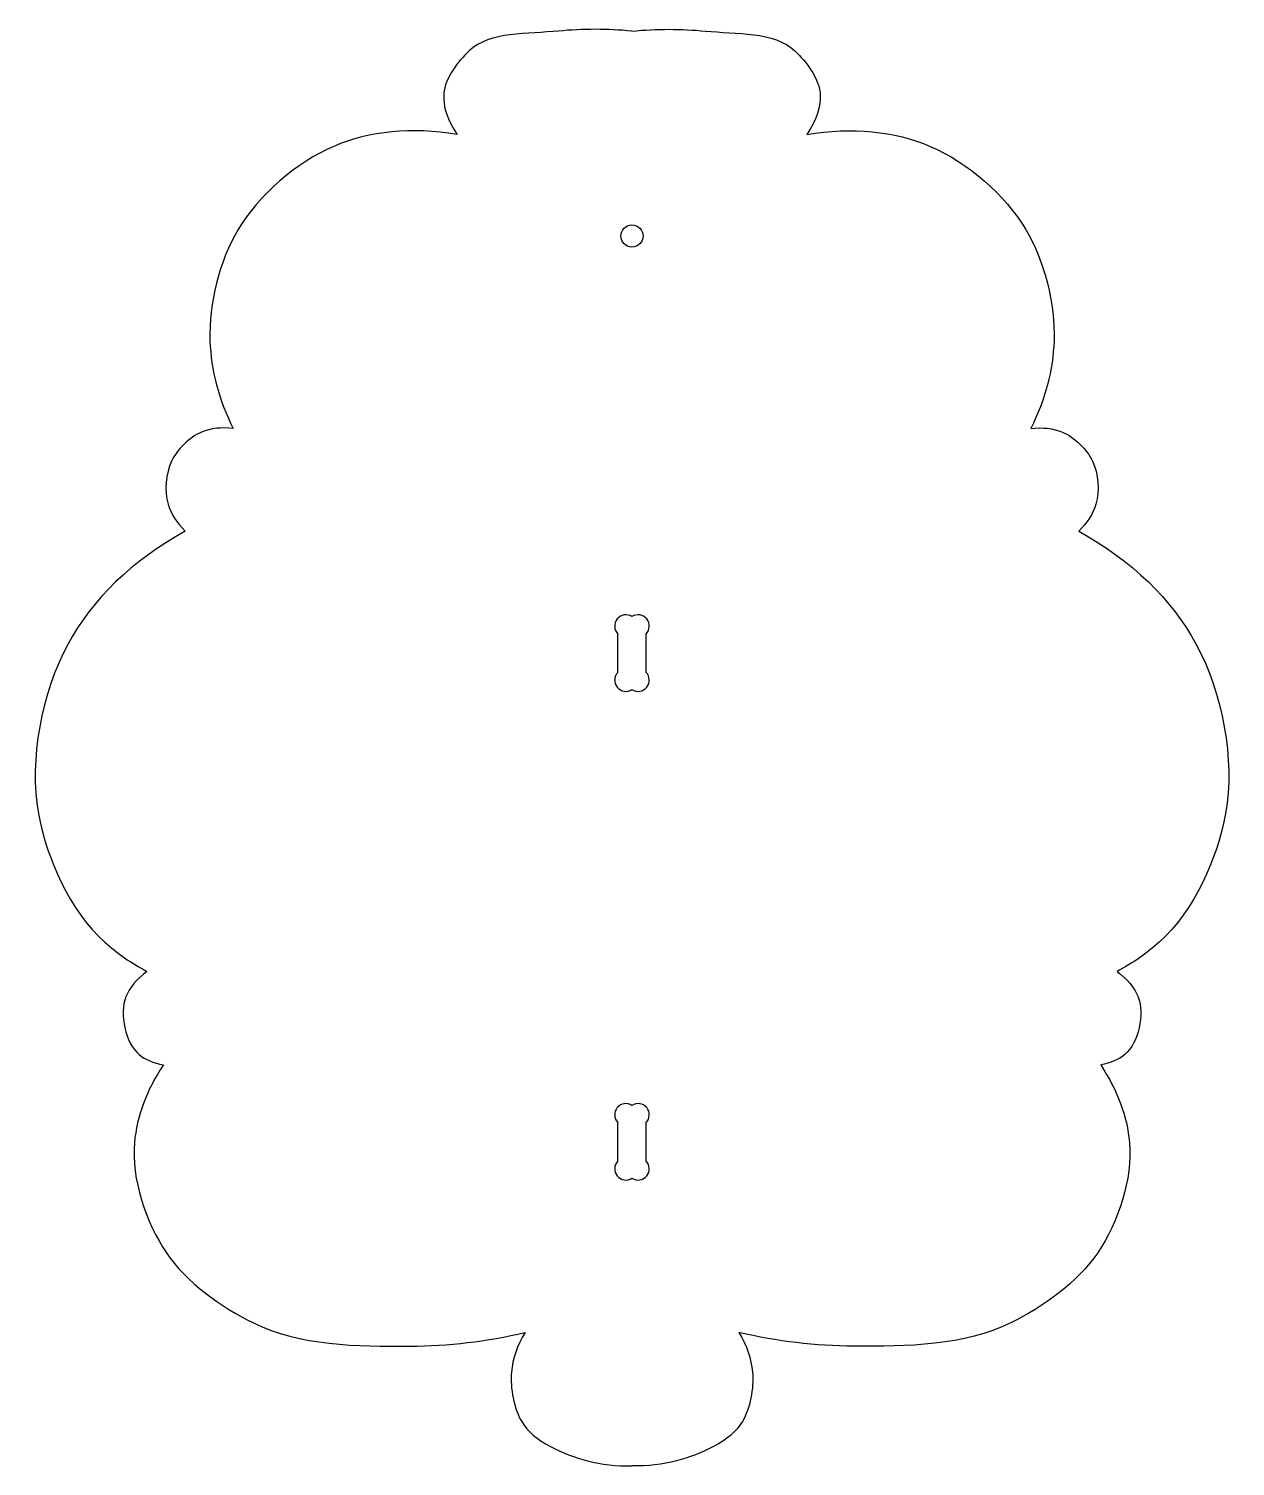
# Model space of a CAD drawing. Header units: millimetres. Extents: x -198 to 283, y -66 to 139.
# Drawn here: x -198.3 to -25.9, y -66.4 to 138.9 of the extents above; entities that cross this region are included whole.
import ezdxf

# ---------------------------------------------------------------- set-up
doc = ezdxf.new("R2010")
doc.units = ezdxf.units.MM
doc.linetypes.add('K5LT32773', pattern=[0])

msp = doc.modelspace()

# ---------------------------------------------------------------- linework, layer by layer
at = {"color": 30, "linetype": 'K5LT32773', "true_color": 0xff8000}
for p, q in [((-114.07, 46.97), (-114.07, 52.48)), ((-110.07, 52.48), (-110.07, 46.97)), ((-114.07, -22.84), (-114.07, -17.33)), ((-110.07, -17.33), (-110.07, -22.84))]:
    msp.add_line(p, q, dxfattribs=at)
msp.add_circle((-112.07, 109.29), 1.59, dxfattribs=at)
for centre, start, end in [((-112.95, 53.6), 56.4451, 225), ((-111.19, 53.6), 315, 123.5549), ((-112.95, 45.84), 135, 303.5549), ((-111.19, 45.84), 236.4451, 45), ((-112.95, -16.21), 56.4451, 225), ((-111.19, -16.21), 315, 123.5549), ((-112.95, -23.96), 135, 303.5549), ((-111.19, -23.96), 236.4451, 45)]:
    msp.add_arc(centre, 1.59, start, end, dxfattribs=at)
for points, knots in [([(-112.07, 138.56), (-115.6, 138.9), (-119.1, 138.9), (-122.57, 138.56), (-126.88, 138.14), (-132.4, 138.52), (-135.34, 135.75), (-136.94, 134.25), (-138.8, 131.78), (-138.96, 129.63), (-139.1, 127.77), (-138.46, 125.82), (-137.04, 123.79)], [0, 0, 0, 0, 1, 1, 1, 2, 2, 2, 3, 3, 3, 4, 4, 4, 4]), ([(-112.07, 138.56), (-108.53, 138.9), (-105.03, 138.9), (-101.57, 138.56), (-97.26, 138.14), (-91.73, 138.52), (-88.8, 135.75), (-87.2, 134.25), (-85.34, 131.78), (-85.18, 129.63), (-85.04, 127.77), (-85.68, 125.82), (-87.1, 123.79)], [0, 0, 0, 0, 1, 1, 1, 2, 2, 2, 3, 3, 3, 4, 4, 4, 4]), ([(-137.04, 123.79), (-143.63, 124.87), (-149.51, 124.3), (-154.69, 122.09), (-159.97, 119.84), (-165.4, 115.16), (-168.35, 110.21), (-171.01, 105.73), (-172.56, 99.61), (-172.37, 94.33), (-172.22, 90.14), (-171.12, 85.96), (-169.05, 81.78)], [0, 0, 0, 0, 1, 1, 1, 2, 2, 2, 3, 3, 3, 4, 4, 4, 4]), ([(-87.1, 123.79), (-80.51, 124.87), (-74.63, 124.3), (-69.45, 122.09), (-64.16, 119.84), (-58.73, 115.16), (-55.79, 110.21), (-53.13, 105.73), (-51.58, 99.61), (-51.77, 94.33), (-51.91, 90.14), (-53.02, 85.96), (-55.09, 81.78)], [0, 0, 0, 0, 1, 1, 1, 2, 2, 2, 3, 3, 3, 4, 4, 4, 4]), ([(-169.05, 81.78), (-170.73, 82), (-172.23, 81.84), (-173.56, 81.29), (-175.31, 80.57), (-177.06, 78.8), (-177.86, 77.11), (-178.68, 75.38), (-178.91, 72.87), (-178.36, 71.01), (-177.94, 69.62), (-177.12, 68.33), (-175.89, 67.14)], [0, 0, 0, 0, 1, 1, 1, 2, 2, 2, 3, 3, 3, 4, 4, 4, 4]), ([(-55.09, 81.78), (-53.41, 82), (-51.9, 81.84), (-50.58, 81.29), (-48.83, 80.57), (-47.08, 78.8), (-46.27, 77.11), (-45.45, 75.38), (-45.23, 72.87), (-45.78, 71.01), (-46.2, 69.62), (-47.02, 68.33), (-48.24, 67.14)], [0, 0, 0, 0, 1, 1, 1, 2, 2, 2, 3, 3, 3, 4, 4, 4, 4]), ([(-175.89, 67.14), (-183.58, 62.85), (-189.18, 57.45), (-192.69, 50.95), (-196.38, 44.13), (-198.26, 34.45), (-196.88, 26.83), (-195.71, 20.39), (-192.41, 12.94), (-187.4, 8.43), (-185.62, 6.83), (-183.61, 5.44), (-181.37, 4.25)], [0, 0, 0, 0, 1, 1, 1, 2, 2, 2, 3, 3, 3, 4, 4, 4, 4]), ([(-48.24, 67.14), (-40.56, 62.85), (-34.96, 57.45), (-31.44, 50.95), (-27.75, 44.13), (-25.87, 34.45), (-27.26, 26.83), (-28.43, 20.39), (-31.72, 12.94), (-36.74, 8.43), (-38.51, 6.83), (-40.52, 5.44), (-42.77, 4.25)], [0, 0, 0, 0, 1, 1, 1, 2, 2, 2, 3, 3, 3, 4, 4, 4, 4]), ([(-181.37, 4.25), (-182.86, 3.15), (-183.87, 1.94), (-184.39, 0.62), (-185.32, -1.76), (-184.47, -6.01), (-182.48, -7.63), (-181.6, -8.34), (-180.45, -8.83), (-179.03, -9.1)], [0, 0, 0, 0, 1, 1, 1, 2, 2, 2, 3, 3, 3, 3]), ([(-42.77, 4.25), (-41.27, 3.15), (-40.27, 1.94), (-39.75, 0.62), (-38.82, -1.76), (-39.67, -6.01), (-41.66, -7.63), (-42.54, -8.34), (-43.69, -8.83), (-45.1, -9.1)], [0, 0, 0, 0, 1, 1, 1, 2, 2, 2, 3, 3, 3, 3]), ([(-179.03, -9.1), (-181.44, -12.76), (-182.82, -16.45), (-183.16, -20.18), (-183.63, -25.36), (-181.51, -31.6), (-178.6, -35.93), (-175.77, -40.15), (-170.78, -43.68), (-166.17, -45.96), (-159.64, -49.2), (-151.26, -49.34), (-143.77, -49.29), (-138.31, -49.25), (-132.83, -48.59), (-127.34, -47.32)], [0, 0, 0, 0, 1, 1, 1, 2, 2, 2, 3, 3, 3, 4, 4, 4, 5, 5, 5, 5]), ([(-45.1, -9.1), (-42.7, -12.76), (-41.32, -16.45), (-40.98, -20.18), (-40.51, -25.36), (-42.63, -31.6), (-45.53, -35.93), (-48.36, -40.15), (-53.36, -43.68), (-57.96, -45.96), (-64.5, -49.2), (-72.88, -49.34), (-80.36, -49.29), (-85.83, -49.25), (-91.31, -48.59), (-96.79, -47.32)], [0, 0, 0, 0, 1, 1, 1, 2, 2, 2, 3, 3, 3, 4, 4, 4, 5, 5, 5, 5]), ([(-127.34, -47.32), (-128.47, -49.18), (-129.12, -51.07), (-129.29, -53), (-129.49, -55.3), (-128.94, -58.14), (-127.83, -60.05), (-126.15, -62.94), (-121.88, -64.7), (-118.43, -65.64), (-116.42, -66.2), (-114.3, -66.43), (-112.07, -66.35)], [0, 0, 0, 0, 1, 1, 1, 2, 2, 2, 3, 3, 3, 4, 4, 4, 4]), ([(-96.79, -47.32), (-95.67, -49.18), (-95.02, -51.07), (-94.85, -53), (-94.65, -55.3), (-95.19, -58.14), (-96.3, -60.05), (-97.99, -62.94), (-102.26, -64.7), (-105.7, -65.64), (-107.72, -66.2), (-109.84, -66.43), (-112.07, -66.35)], [0, 0, 0, 0, 1, 1, 1, 2, 2, 2, 3, 3, 3, 4, 4, 4, 4])]:
    msp.add_open_spline(points, degree=3, knots=knots, dxfattribs=at)

doc.saveas('drawing.dxf')
